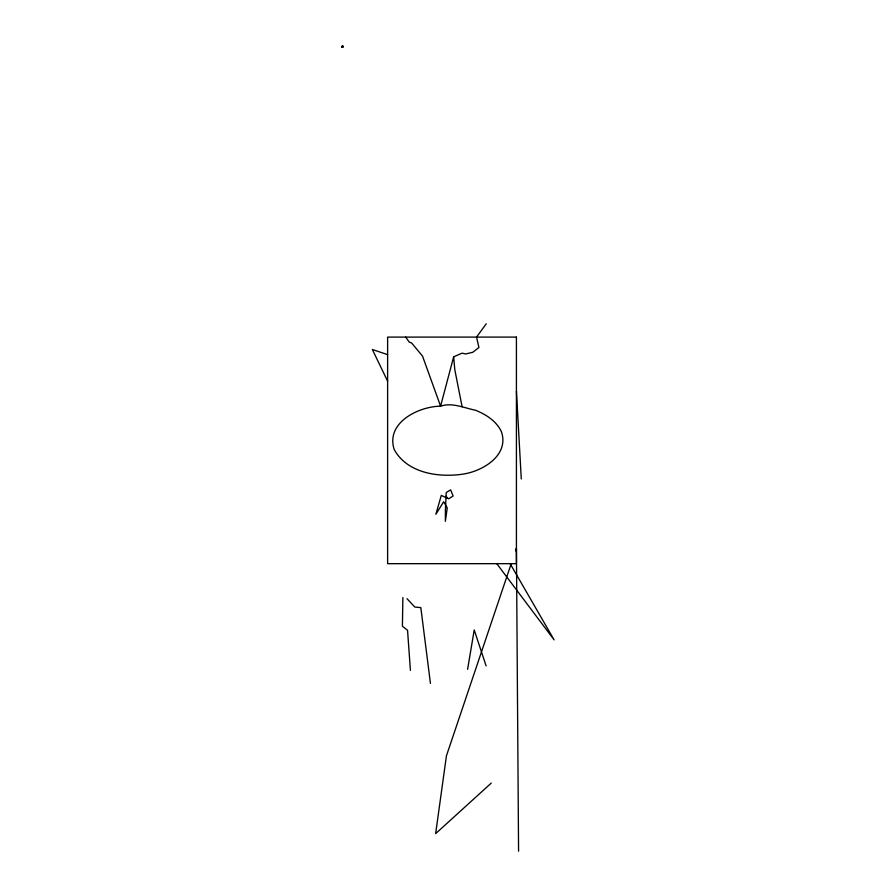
<?xml version="1.0" encoding="UTF-8"?>
<svg xmlns="http://www.w3.org/2000/svg" width="896" height="896" viewBox="0 0 896 896"><rect width="100%" height="100%" fill="white"/><g stroke="black" fill="none" stroke-linecap="round" stroke-linejoin="round"><path stroke-width="1.34" d="M342.787 45.909L342.877 47.466L342.798 45.931M402.875 597.531L402.416 626.237L407.546 630.28L410.424 670.398M467.6 669.346L474.219 629.966L486.102 665.885M486.248 323.814L476.538 337.098L478.934 347.514L472.786 352.274L465.662 353.965L462.067 353.158L453.656 356.821L440.586 406.168C418.309 406.47 385.47 422.822 394.206 449.546C407.098 472.965 437.83 477.658 462.112 474.253C482.294 471.598 509.768 455.336 501.323 431.458C496.182 420.952 486.058 414.456 475.485 410.245C464.139 407.971 452.133 402.203 440.586 406.168L422.52 356.104L411.611 342.966L409.248 342.115L405.686 337.098M511.224 563.674L446.432 755.821L435.646 833.627L491.254 783.104M515.547 550.827L516.421 548.262L518.571 851.2M387.621 354.637L372.344 349.496L387.621 381.181M407.042 598.707L414.792 607.029L420.818 607.622L430.438 683.368M446.051 496.261L447.574 498.277M496.776 563.674L554.098 639.856L510.138 563.674M462.112 406.762L454.787 369.578L453.656 356.821M341.947 46.648C341.802 44.43 342.093 48.989 341.936 46.782M516.421 391.227L521.282 478.99M445.413 510.182L445.357 521.338L447.25 507.942L443.677 501.715L435.882 514.27L441.28 495.421L448.683 498.792L453.118 496.014L450.598 489.866L446.219 492.565L445.413 510.182M516.421 337.098L387.621 337.098L387.621 563.674L516.421 563.674L516.421 337.098"/></g></svg>
